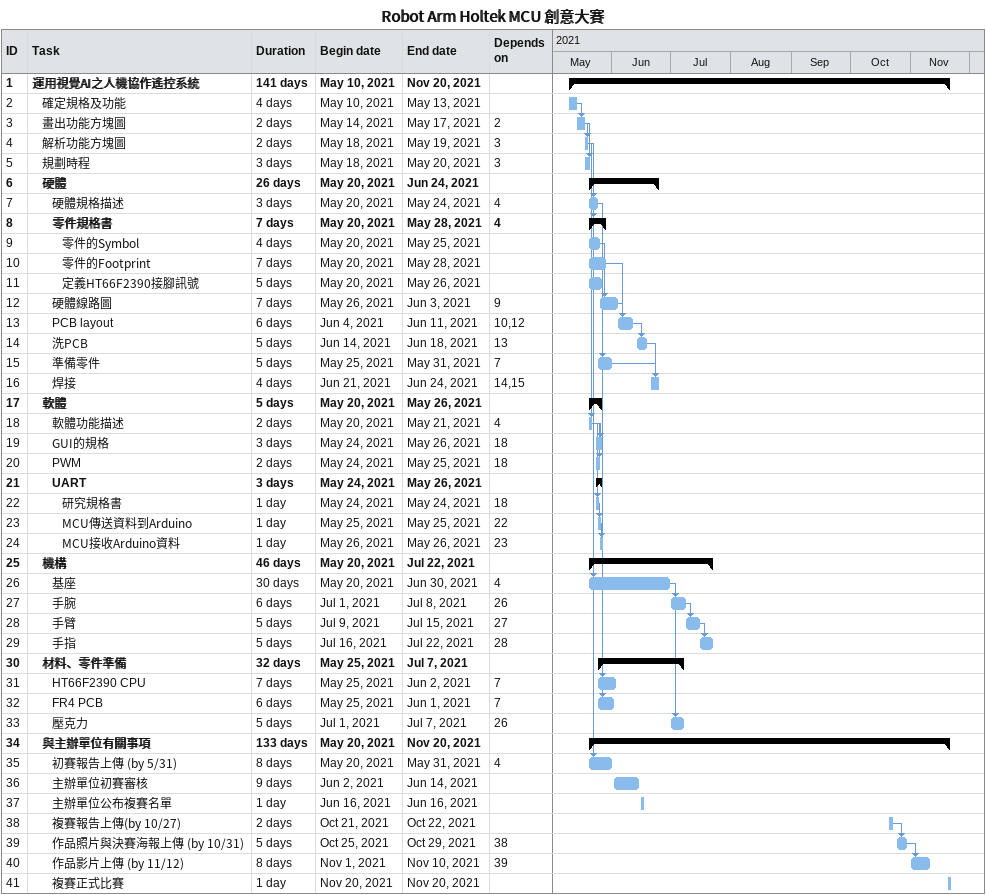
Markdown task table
Robot Arm Holtek MCU 創意大賽

| ID | Level | Task | Duration | Start | Finish | Predecessors |
|---|---|---|---|---|---|---|
| 1 | 1 | **運用視覺AI之人機協作遙控系統** | 141d | 2021-05-10 | 2021-11-20 |  |
| 2 | 2 | 確定規格及功能 | 4d | 2021-05-10 | 2021-05-13 |  |
| 3 | 2 | 畫出功能方塊圖 | 2d | 2021-05-14 | 2021-05-17 | 2 |
| 4 | 2 | 解析功能方塊圖 | 2d | 2021-05-18 | 2021-05-19 | 3 |
| 5 | 2 | 規劃時程 | 3d | 2021-05-18 | 2021-05-20 | 3 |
| 6 | 2 | **硬體** | 26d | 2021-05-20 | 2021-06-24 |  |
| 7 | 3 | 硬體規格描述 | 3d | 2021-05-20 | 2021-05-24 | 4 |
| 8 | 3 | **零件規格書** | 7d | 2021-05-20 | 2021-05-28 | 4 |
| 9 | 4 | 零件的Symbol | 4d | 2021-05-20 | 2021-05-25 |  |
| 10 | 4 | 零件的Footprint | 7d | 2021-05-20 | 2021-05-28 |  |
| 11 | 4 | 定義HT66F2390接腳訊號 | 5d | 2021-05-20 | 2021-05-26 |  |
| 12 | 3 | 硬體線路圖 | 7d | 2021-05-26 | 2021-06-03 | 9 |
| 13 | 3 | PCB layout | 6d | 2021-06-04 | 2021-06-11 | 10, 12 |
| 14 | 3 | 洗PCB | 5d | 2021-06-14 | 2021-06-18 | 13 |
| 15 | 3 | 準備零件 | 5d | 2021-05-25 | 2021-05-31 | 7 |
| 16 | 3 | 焊接 | 4d | 2021-06-21 | 2021-06-24 | 14, 15 |
| 17 | 2 | **軟體** | 5d | 2021-05-20 | 2021-05-26 |  |
| 18 | 3 | 軟體功能描述 | 2d | 2021-05-20 | 2021-05-21 | 4 |
| 19 | 3 | GUI的規格 | 3d | 2021-05-24 | 2021-05-26 | 18 |
| 20 | 3 | PWM | 2d | 2021-05-24 | 2021-05-25 | 18 |
| 21 | 3 | **UART** | 3d | 2021-05-24 | 2021-05-26 |  |
| 22 | 4 | 研究規格書 | 1d | 2021-05-24 | 2021-05-24 | 18 |
| 23 | 4 | MCU傳送資料到Arduino | 1d | 2021-05-25 | 2021-05-25 | 22 |
| 24 | 4 | MCU接收Arduino資料 | 1d | 2021-05-26 | 2021-05-26 | 23 |
| 25 | 2 | **機構** | 46d | 2021-05-20 | 2021-07-22 |  |
| 26 | 3 | 基座 | 30d | 2021-05-20 | 2021-06-30 | 4 |
| 27 | 3 | 手腕 | 6d | 2021-07-01 | 2021-07-08 | 26 |
| 28 | 3 | 手臂 | 5d | 2021-07-09 | 2021-07-15 | 27 |
| 29 | 3 | 手指 | 5d | 2021-07-16 | 2021-07-22 | 28 |
| 30 | 2 | **材料、零件準備** | 32d | 2021-05-25 | 2021-07-07 |  |
| 31 | 3 | HT66F2390 CPU | 7d | 2021-05-25 | 2021-06-02 | 7 |
| 32 | 3 | FR4 PCB | 6d | 2021-05-25 | 2021-06-01 | 7 |
| 33 | 3 | 壓克力 | 5d | 2021-07-01 | 2021-07-07 | 26 |
| 34 | 2 | **與主辦單位有關事項** | 133d | 2021-05-20 | 2021-11-20 |  |
| 35 | 3 | 初賽報告上傳 (by 5/31) | 8d | 2021-05-20 | 2021-05-31 | 4 |
| 36 | 3 | 主辦單位初賽審核 | 9d | 2021-06-02 | 2021-06-14 |  |
| 37 | 3 | 主辦單位公布複賽名單 | 1d | 2021-06-16 | 2021-06-16 |  |
| 38 | 3 | 複賽報告上傳(by 10/27) | 2d | 2021-10-21 | 2021-10-22 |  |
| 39 | 3 | 作品照片與決賽海報上傳 (by 10/31) | 5d | 2021-10-25 | 2021-10-29 | 38 |
| 40 | 3 | 作品影片上傳 (by 11/12) | 8d | 2021-11-01 | 2021-11-10 | 39 |
| 41 | 3 | 複賽正式比賽 | 1d | 2021-11-20 | 2021-11-20 |  |
